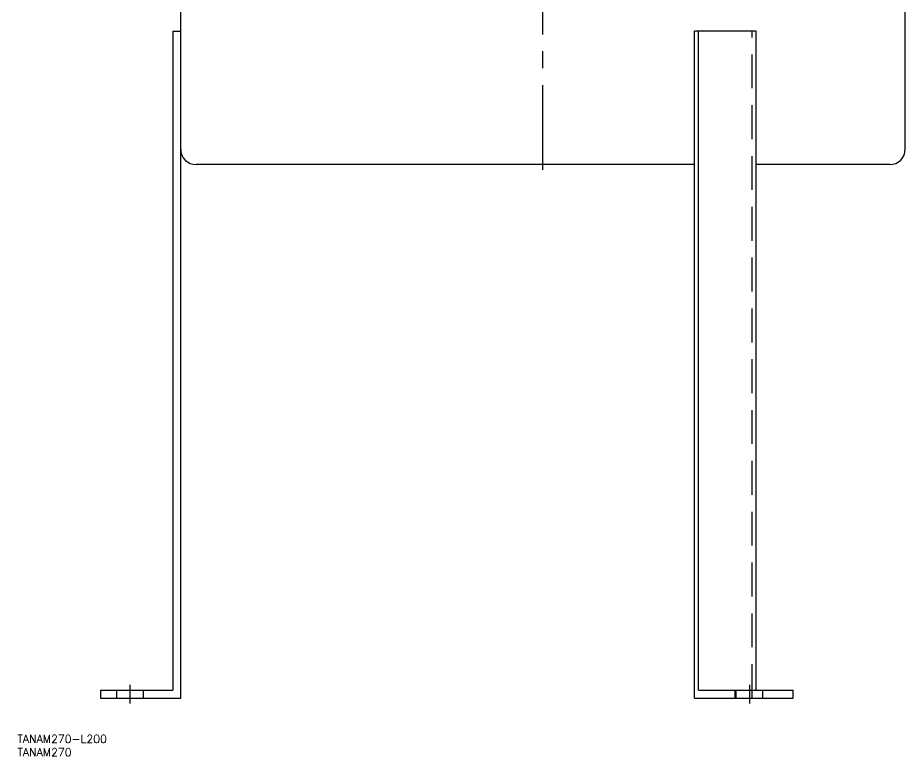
# Model space of a CAD drawing. Extents: x -197 to 653, y -753 to 174.
# Drawn here: x -196.9 to 135.8, y -753 to -476.1 of the extents above; entities that cross this region are included whole.
import ezdxf

# ---------------------------------------------------------------- set-up
doc = ezdxf.new("R2010")
doc.units = 0
doc.linetypes.add('CENTER', pattern=[50.8, 31.75, -6.35, 6.35, -6.35])
doc.linetypes.add('DASHED', pattern=[19.05, 12.7, -6.35])
doc.layers.get('0').update_dxf_attribs({"linetype": 'CONTINUOUS'})
doc.layers.add('CENTER', color=1, linetype='CONTINUOUS')
doc.styles.get("Standard").update_dxf_attribs({"font": 'txt.shx', "height": 3, "bigfont": 'bigfont.shx'})

msp = doc.modelspace()

# ---------------------------------------------------------------- linework, layer by layer
at = {"color": 7, "linetype": 'CONTINUOUS'}
for p, q in [((-135.8, -731.18), (-135.8, -341.25)), ((135.8, -525.38), (135.8, -341.25)), ((-138.8, -481.18), (-138.8, -728.18)), ((-138.8, -481.18), (-135.8, -481.18)), ((56.79, -731.18), (56.79, -481.18)), ((79.94, -481.18), (56.79, -481.18)), ((58.29, -728.18), (58.29, -481.18)), ((79.94, -728.18), (79.94, -481.18)), ((56.79, -531.18), (-130, -531.18)), ((130, -531.18), (79.94, -531.18)), ((-165.8, -728.18), (-138.8, -728.18)), ((-165.8, -728.18), (-165.8, -731.18)), ((58.29, -728.18), (93.73, -728.18)), ((72.07, -731.18), (72.07, -728.18)), ((93.73, -731.18), (93.73, -728.18)), ((-165.8, -731.18), (-135.8, -731.18)), ((56.79, -731.18), (93.73, -731.18))]:
    msp.add_line(p, q, dxfattribs=at)
at = {"color": 3, "linetype": 'DASHED'}
for p, q in [((78.44, -731.18), (78.44, -481.18)), ((-159.8, -728.18), (-159.8, -731.18)), ((-149.8, -728.18), (-149.8, -731.18)), ((72.4, -731.18), (72.4, -728.18)), ((82.4, -731.18), (82.4, -728.18))]:
    msp.add_line(p, q, dxfattribs=at)
at = {"color": 7, "linetype": 'CONTINUOUS'}
for centre, start, end in [((-130, -525.38), 180, 270), ((130, -525.38), 270, 0)]:
    msp.add_arc(centre, 5.8, start, end, dxfattribs=at)
at = {"layer": 'CENTER', "color": 1, "linetype": 'CENTER'}
for p, q in [((0, -533.18), (0, -252)), ((-154.8, -726.18), (-154.8, -733.18)), ((77.4, -726.18), (77.4, -733.18))]:
    msp.add_line(p, q, dxfattribs=at)

# ---------------------------------------------------------------- texts
at = {"color": 7, "linetype": 'CONTINUOUS'}
for s, p in [('TANAM270-L200', (-197, -748)), ('TANAM270', (-197, -753))]:
    msp.add_text(s, height=3, dxfattribs=at).set_placement(p)

doc.saveas('drawing.dxf')
